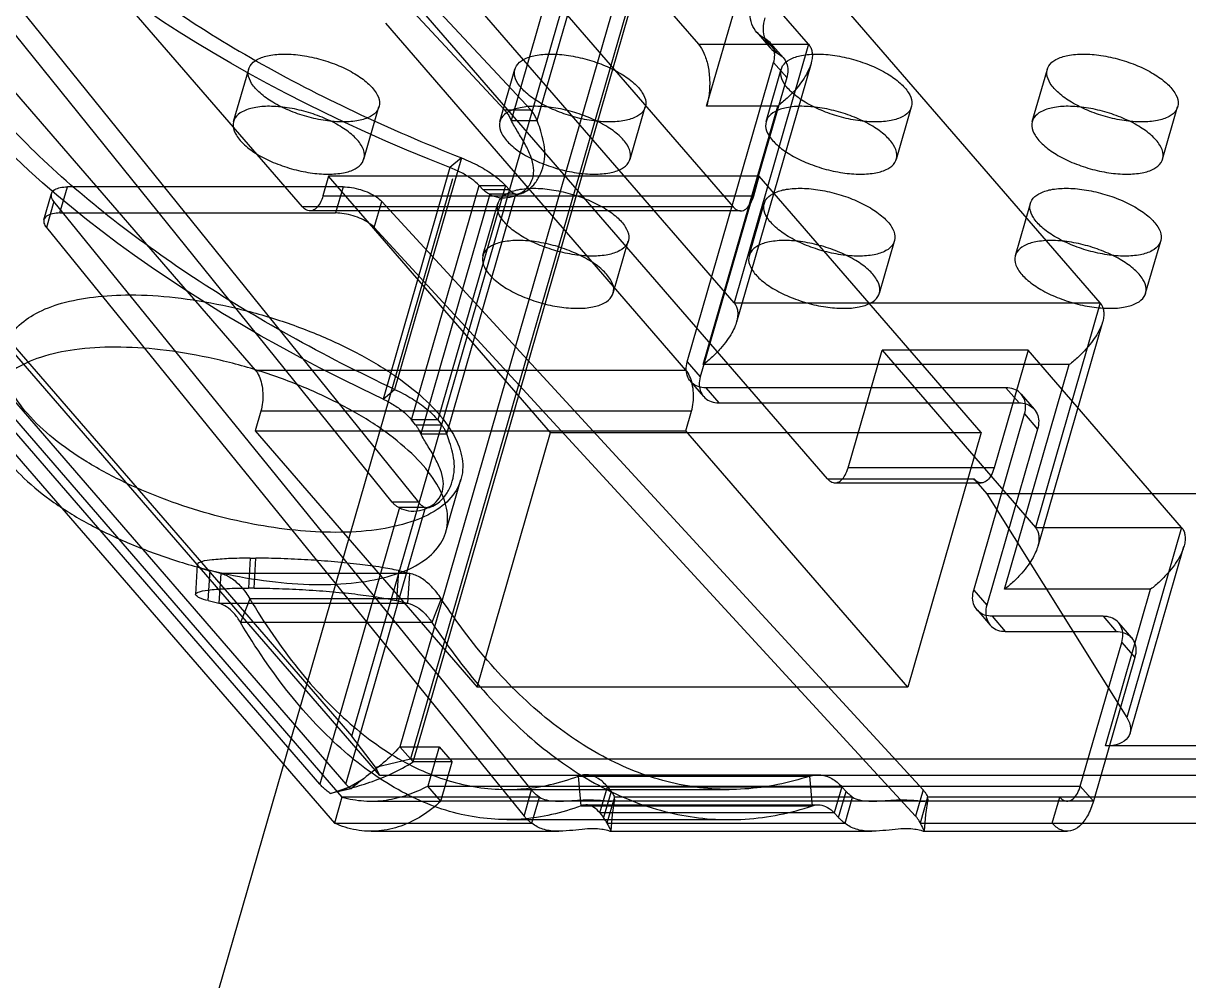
# Model space of a CAD drawing. Header units: millimetres. Extents: x -1 to 407, y -1 to 283.
# Drawn here: x 205.143 to 207.077, y 177.99 to 179.577 of the extents above; entities that cross this region are included whole.
import ezdxf

# ---------------------------------------------------------------- set-up
doc = ezdxf.new("R2010")
doc.units = ezdxf.units.MM
doc.header["$LTSCALE"] = 23.1
doc.linetypes.add('DASHED', pattern=[0.2, 0.1, -0.1])
doc.layers.get('0').update_dxf_attribs({"linetype": 'CONTINUOUS'})

msp = doc.modelspace()

# ---------------------------------------------------------------- linework, layer by layer
at = {"color": 4, "linetype": 'DASHED'}
msp.add_line((203.9339, 172.6617), (206.4036, 181.2169), dxfattribs=at)
at = {"color": 6, "linetype": 'Continuous'}
for p, q in [((205.6884, 178.395), (206.4571, 181.058)), ((206.5358, 180.9556), (205.7858, 178.3575)), ((205.2673, 180.6925), (206.2632, 179.5425)), ((206.4461, 179.5425), (205.4502, 180.6925)), ((205.0825, 180.3555), (205.9418, 179.4336)), ((205.9851, 179.4336), (205.1258, 180.3555)), ((206.3224, 179.1138), (205.3373, 180.2513)), ((206.9297, 179.1138), (205.9446, 180.2513)), ((206.4774, 178.822), (205.2541, 180.2345)), ((206.2769, 179.44), (206.5019, 180.2194)), ((204.1241, 180.2012), (205.6884, 178.395)), ((205.7346, 178.33), (204.1703, 180.1363)), ((206.0984, 179.9217), (205.9525, 179.4163)), ((205.9958, 179.4163), (206.1417, 179.9217)), ((205.6062, 179.273), (205.1083, 179.8479)), ((205.8227, 179.848), (206.3207, 179.273)), ((205.7553, 178.783), (204.9255, 179.8116)), ((204.9688, 179.8116), (205.7986, 178.783)), ((205.0302, 179.5773), (205.5281, 179.0023)), ((206.2426, 179.0023), (205.7446, 179.5773)), ((206.36, 179.5624), (206.3816, 179.5374)), ((206.3951, 179.527), (206.3735, 179.552)), ((206.2632, 179.5425), (206.4461, 179.5425)), ((206.4461, 179.5425), (206.3224, 179.1138)), ((206.3825, 179.5451), (206.4042, 179.5201)), ((205.4922, 179.4146), (205.5172, 179.5012)), ((205.9338, 179.4146), (205.9588, 179.5012)), ((206.4501, 179.5106), (206.3263, 179.0819)), ((206.3755, 179.4146), (206.4005, 179.5012)), ((206.388, 179.5123), (206.4097, 179.4873)), ((206.8172, 179.4146), (206.8422, 179.5012)), ((205.7083, 179.3522), (205.7333, 179.4388)), ((206.15, 179.3522), (206.175, 179.4388)), ((206.2712, 179.0113), (206.3949, 179.44)), ((206.3949, 179.44), (206.2769, 179.44)), ((206.5917, 179.3522), (206.6167, 179.4388)), ((207.0333, 179.3522), (207.0583, 179.4388)), ((205.9418, 179.4336), (205.9851, 179.4336)), ((205.6349, 178.3159), (204.6931, 179.4034)), ((204.7364, 179.4034), (205.6782, 178.3159)), ((205.9525, 179.4163), (205.9958, 179.4163)), ((204.7193, 179.3942), (205.6719, 178.2942)), ((204.7068, 179.3509), (205.6594, 178.2509)), ((205.8701, 179.3542), (205.7593, 178.9703)), ((205.8701, 179.3542), (205.8509, 179.3382)), ((205.6498, 179.3237), (205.6404, 179.2913)), ((206.0178, 178.8987), (205.6498, 179.3237)), ((206.3642, 179.3237), (205.6498, 179.3237)), ((205.8509, 179.3382), (205.7401, 178.9542)), ((206.3549, 179.2913), (206.3642, 179.3237)), ((206.7323, 178.8987), (206.3642, 179.3237)), ((205.2039, 179.2628), (205.2164, 179.3061)), ((205.6738, 179.3061), (205.2164, 179.3061)), ((205.6738, 179.3061), (205.6613, 179.2628)), ((205.7875, 178.9196), (205.8997, 179.3085)), ((205.943, 179.3085), (205.8308, 178.9196)), ((205.8997, 179.3085), (205.9064, 179.3014)), ((205.8997, 179.3085), (205.943, 179.3085)), ((205.9497, 179.3014), (205.9064, 179.3014)), ((205.9497, 179.3014), (205.943, 179.3085)), ((205.1775, 179.2517), (205.19, 179.295)), ((205.1941, 179.2819), (205.1816, 179.2386)), ((205.9864, 178.3061), (205.1941, 179.2819)), ((205.6404, 179.2913), (206.3549, 179.2913)), ((205.7255, 179.2386), (205.738, 179.2819)), ((205.738, 179.2819), (206.6359, 178.3061)), ((205.9172, 179.2938), (205.8025, 178.8967)), ((205.8458, 178.8967), (205.9605, 179.2938)), ((205.9605, 179.2938), (205.9172, 179.2938)), ((205.2039, 179.2628), (205.6613, 179.2628)), ((206.3207, 179.273), (205.6062, 179.273)), ((206.3332, 179.2663), (205.6187, 179.2663)), ((205.9057, 179.1921), (205.9307, 179.2787)), ((206.3474, 179.1921), (206.3724, 179.2787)), ((206.789, 179.1921), (206.814, 179.2787)), ((205.1816, 179.2386), (205.9739, 178.2628)), ((206.6234, 178.2628), (205.7255, 179.2386)), ((206.1219, 179.1297), (206.1469, 179.2163)), ((206.5635, 179.1297), (206.5885, 179.2163)), ((207.0052, 179.1297), (207.0302, 179.2163)), ((206.3224, 179.1138), (206.9297, 179.1138)), ((206.9297, 179.1138), (206.8222, 178.7414)), ((206.9336, 179.0819), (206.8261, 178.7095)), ((206.5115, 178.8403), (206.5678, 179.0351)), ((206.5678, 179.0351), (206.8222, 178.7414)), ((206.8103, 179.0351), (206.5678, 179.0351)), ((206.8103, 179.0351), (206.754, 178.8403)), ((207.0647, 178.7414), (206.8103, 179.0351)), ((206.2448, 179.0162), (206.2664, 178.9912)), ((206.8785, 179.0113), (206.2712, 179.0113)), ((206.771, 178.6389), (206.8785, 179.0113)), ((205.5281, 179.0023), (206.2426, 179.0023)), ((206.2503, 178.9834), (206.2719, 178.9584)), ((206.2756, 178.9729), (206.2972, 178.9479)), ((206.7735, 178.9729), (206.7952, 178.9479)), ((205.7401, 178.9542), (205.7593, 178.9703)), ((206.7988, 178.9623), (206.8205, 178.9373)), ((205.5373, 178.934), (205.5279, 178.9016)), ((206.2517, 178.934), (205.5373, 178.934)), ((206.2424, 178.9016), (206.2517, 178.934)), ((205.7939, 178.9116), (205.7875, 178.9196)), ((205.8308, 178.9196), (205.7875, 178.9196)), ((205.8308, 178.9196), (205.8372, 178.9116)), ((206.8043, 178.9295), (206.826, 178.9045)), ((205.5279, 178.9016), (205.896, 178.4766)), ((205.5279, 178.9016), (206.2424, 178.9016)), ((205.7939, 178.9116), (205.8372, 178.9116)), ((205.8025, 178.8967), (205.8458, 178.8967)), ((205.896, 178.4766), (206.0178, 178.8987)), ((206.0178, 178.8987), (206.7323, 178.8987)), ((206.6104, 178.4766), (206.2424, 178.9016)), ((206.7323, 178.8987), (206.6104, 178.4766)), ((206.754, 178.8403), (206.5115, 178.8403)), ((205.8443, 178.7342), (205.8693, 178.8208)), ((206.4774, 178.822), (206.7199, 178.822)), ((206.7199, 178.822), (206.7415, 178.797)), ((206.4899, 178.8153), (206.7324, 178.8153)), ((205.7986, 178.783), (205.7553, 178.783)), ((206.7415, 178.797), (206.9738, 178.4264)), ((207.6205, 178.797), (206.7415, 178.797)), ((205.7672, 178.7742), (205.6349, 178.3159)), ((205.6782, 178.3159), (205.8105, 178.7742)), ((205.8105, 178.7742), (205.7672, 178.7742)), ((206.8222, 178.7414), (207.0647, 178.7414)), ((207.0647, 178.7414), (206.9738, 178.4264)), ((206.9793, 178.4002), (207.0686, 178.7095)), ((205.5198, 178.6903), (205.5167, 178.6407)), ((205.5198, 178.6903), (205.529, 178.6903)), ((205.526, 178.6407), (205.529, 178.6903)), ((205.4319, 178.6798), (205.4289, 178.6302)), ((205.4501, 178.62), (205.4531, 178.6697)), ((205.4707, 178.6652), (205.4531, 178.6697)), ((205.4707, 178.6652), (205.4676, 178.6156)), ((205.7845, 178.6652), (205.4707, 178.6652)), ((205.7654, 178.6697), (205.7624, 178.62)), ((205.7654, 178.6697), (205.7845, 178.6652)), ((205.7814, 178.6156), (205.7845, 178.6652)), ((205.526, 178.6407), (205.5167, 178.6407)), ((206.72, 178.6373), (206.7416, 178.6123)), ((207.0135, 178.6389), (206.771, 178.6389)), ((206.9385, 178.3791), (207.0135, 178.6389)), ((205.4501, 178.62), (205.4676, 178.6156)), ((205.4676, 178.6156), (205.7814, 178.6156)), ((205.5191, 178.623), (205.5035, 178.5839)), ((205.8366, 178.623), (205.5191, 178.623)), ((205.7624, 178.62), (205.7814, 178.6156)), ((205.8366, 178.623), (205.821, 178.5839)), ((206.7255, 178.6045), (206.7471, 178.5795)), ((206.7508, 178.594), (206.7724, 178.569)), ((206.9348, 178.594), (206.9564, 178.569)), ((205.821, 178.5839), (205.5035, 178.5839)), ((206.9601, 178.5834), (206.9817, 178.5584)), ((206.9656, 178.5507), (206.9872, 178.5257)), ((206.6104, 178.4766), (205.896, 178.4766)), ((205.7277, 178.3438), (205.6884, 178.395)), ((205.7681, 178.3775), (205.7898, 178.3525)), ((205.8331, 178.3775), (205.8547, 178.3525)), ((207.9474, 178.3791), (206.9385, 178.3791)), ((205.7277, 178.3438), (205.7858, 178.3575)), ((205.7858, 178.3575), (209.0875, 178.3575)), ((205.7346, 178.33), (205.7277, 178.3438)), ((209.0363, 178.33), (205.7346, 178.33)), ((206.0685, 178.2798), (206.0642, 178.329)), ((206.0642, 178.329), (206.4481, 178.329)), ((206.0766, 178.3313), (206.4618, 178.3313)), ((206.4525, 178.2798), (206.4481, 178.329)), ((205.687, 178.3081), (205.6525, 178.3004)), ((205.836, 178.2875), (205.8143, 178.3125)), ((205.9455, 178.3068), (206.3141, 178.3068)), ((205.9739, 178.2628), (205.9864, 178.3061)), ((206.0998, 178.2679), (206.1123, 178.3112)), ((206.1184, 178.3036), (206.1059, 178.2603)), ((206.1123, 178.3112), (206.1184, 178.3036)), ((206.1123, 178.3112), (206.5012, 178.3112)), ((206.5012, 178.3112), (206.4887, 178.2679)), ((206.4957, 178.2603), (206.5082, 178.3036)), ((206.5082, 178.3036), (206.5012, 178.3112)), ((206.6359, 178.3061), (206.6234, 178.2628)), ((206.9185, 178.2875), (206.8968, 178.3125)), ((205.6719, 178.2942), (205.6594, 178.2509)), ((205.9994, 178.2942), (205.6719, 178.2942)), ((205.7205, 178.2875), (205.836, 178.2875)), ((205.9869, 178.2509), (205.9994, 178.2942)), ((206.0685, 178.2798), (206.4525, 178.2798)), ((206.0766, 178.2813), (206.4618, 178.2813)), ((206.1238, 178.2942), (206.1113, 178.2509)), ((206.519, 178.2942), (206.1238, 178.2942)), ((206.5065, 178.2509), (206.519, 178.2942)), ((206.6435, 178.2942), (206.631, 178.2509)), ((208.1644, 178.2942), (206.6435, 178.2942)), ((206.8502, 178.2509), (206.8627, 178.2942)), ((205.9455, 178.2568), (206.3141, 178.2568)), ((206.0998, 178.2679), (206.1059, 178.2603)), ((206.4887, 178.2679), (206.0998, 178.2679)), ((206.4957, 178.2603), (206.4887, 178.2679)), ((205.6594, 178.2509), (205.9869, 178.2509)), ((205.7205, 178.2375), (206.0314, 178.2375)), ((206.1113, 178.2509), (206.5065, 178.2509)), ((206.1168, 178.2375), (206.5511, 178.2375)), ((206.631, 178.2509), (208.1519, 178.2509)), ((206.6365, 178.2375), (206.8752, 178.2375))]:
    msp.add_line(p, q, dxfattribs=at)
at = {"color": 7, "linetype": 'Continuous'}
for p, q in [((206.5244, 180.9972), (205.7681, 178.3775)), ((205.7898, 178.3525), (206.546, 180.9722)), ((206.2448, 179.0162), (206.388, 179.5123)), ((206.4097, 179.4873), (206.2664, 178.9912)), ((206.7735, 178.9729), (206.2756, 178.9729)), ((206.2972, 178.9479), (206.7952, 178.9479)), ((206.72, 178.6373), (206.8043, 178.9295)), ((206.826, 178.9045), (206.7416, 178.6123)), ((206.9348, 178.594), (206.7508, 178.594)), ((206.7724, 178.569), (206.9564, 178.569)), ((206.8968, 178.3125), (206.9656, 178.5507)), ((206.9872, 178.5257), (206.9185, 178.2875)), ((205.7681, 178.3775), (205.8331, 178.3775)), ((205.8331, 178.3775), (205.8143, 178.3125)), ((205.8547, 178.3525), (205.7898, 178.3525)), ((205.836, 178.2875), (205.8547, 178.3525)), ((205.8143, 178.3125), (206.8968, 178.3125)), ((206.9185, 178.2875), (205.836, 178.2875))]:
    msp.add_line(p, q, dxfattribs=at)
at = {"color": 6, "linetype": 'Continuous'}
for points in [[(205.9638, 179.2937), (205.9613, 179.2935), (205.9642, 179.2943), (205.9702, 179.297), (205.9728, 179.2987)], [(205.8138, 178.7741), (205.8113, 178.7738), (205.8142, 178.7747), (205.8203, 178.7774), (205.8229, 178.7791)], [(205.6543, 178.3008), (205.6835, 178.3106), (205.7084, 178.3252)], [(206.1239, 178.2908), (206.1201, 178.2652), (206.118, 178.238)], [(206.6436, 178.2908), (206.6398, 178.2652), (206.6377, 178.238)]]:
    msp.add_lwpolyline(points, dxfattribs=at)
at = {"color": 6, "linetype": 'Continuous', "extrusion": (0, 0, -1)}
for centre, major_axis, ratio, start_param, end_param in [((206.4276, 179.8206), (-1.4564, 0.3624), 0.423626, -1.271033, -0.422759), ((206.3168, 179.4367), (-1.4252, 0.4706), 0.441408, -1.303516, -0.455242), ((206.9088, 178.4264), (-0.0697, 0.0285), 0.541837, 2.495571, 4.066368)]:
    msp.add_ellipse(centre, major_axis=major_axis, ratio=ratio, start_param=start_param, end_param=end_param, dxfattribs=at)
at = {"color": 6, "linetype": 'Continuous'}
for points, knots in [([(205.0828, 179.8954), (205.1051, 179.8607), (205.16, 179.7915), (205.2619, 179.695), (205.3866, 179.6009), (205.5317, 179.5112), (205.6943, 179.4275), (205.81, 179.3778), (205.8701, 179.3542)], [0, 0, 0, 0, 0.127569, 0.272318, 0.433762, 0.610411, 0.800063, 1, 1, 1, 1]), ([(205.7593, 178.9703), (205.7002, 178.9981), (205.5866, 179.056), (205.4274, 179.1519), (205.2857, 179.2534), (205.1642, 179.3585), (205.0653, 179.4651), (205.0125, 179.5405), (204.9911, 179.5779)], [0, 0, 0, 0, 0.197165, 0.385147, 0.561273, 0.72334, 0.869796, 1, 1, 1, 1]), ([(206.2632, 179.5425), (206.267, 179.5381), (206.2734, 179.5269), (206.2795, 179.5074), (206.2823, 179.4852), (206.2818, 179.4623), (206.279, 179.4472), (206.2769, 179.44)], [0, 0, 0, 0, 0.163304, 0.357047, 0.570769, 0.790178, 1, 1, 1, 1]), ([(206.4461, 179.5425), (206.4475, 179.5409), (206.4499, 179.5372), (206.452, 179.5305), (206.4525, 179.5227), (206.4512, 179.5137), (206.4478, 179.5034), (206.4422, 179.4919), (206.4341, 179.4793), (206.4233, 179.466), (206.4102, 179.4526), (206.4002, 179.4441), (206.3949, 179.44)], [0, 0, 0, 0, 0.051067, 0.105182, 0.16628, 0.237977, 0.323568, 0.425764, 0.546436, 0.685247, 0.83818, 1, 1, 1, 1]), ([(205.674, 179.4138), (205.6641, 179.4138), (205.6436, 179.4155), (205.6133, 179.4221), (205.584, 179.4323), (205.5578, 179.4453), (205.5367, 179.4601), (205.5221, 179.4757), (205.5148, 179.4921), (205.5184, 179.5082), (205.5324, 179.5191), (205.5524, 179.5251), (205.5679, 179.5263), (205.5765, 179.5263)], [0, 0, 0, 0, 0.1129, 0.233621, 0.353962, 0.467099, 0.566775, 0.647548, 0.709899, 0.762687, 0.822938, 0.901819, 1, 1, 1, 1]), ([(205.5765, 179.5263), (205.5864, 179.5263), (205.6068, 179.5245), (205.6372, 179.5179), (205.6665, 179.5078), (205.6927, 179.4948), (205.7138, 179.48), (205.7284, 179.4643), (205.7357, 179.448), (205.732, 179.4319), (205.7181, 179.421), (205.6981, 179.4149), (205.6825, 179.4138), (205.674, 179.4138)], [0, 0, 0, 0, 0.1129, 0.233621, 0.353962, 0.467099, 0.566775, 0.647548, 0.709899, 0.762687, 0.822938, 0.901819, 1, 1, 1, 1]), ([(206.1156, 179.4138), (206.1058, 179.4138), (206.0853, 179.4155), (206.055, 179.4221), (206.0257, 179.4323), (205.9995, 179.4453), (205.9783, 179.4601), (205.9638, 179.4757), (205.9565, 179.4921), (205.9601, 179.5082), (205.974, 179.5191), (205.994, 179.5251), (206.0096, 179.5263), (206.0182, 179.5263)], [0, 0, 0, 0, 0.1129, 0.233621, 0.353962, 0.467099, 0.566775, 0.647548, 0.709899, 0.762687, 0.822938, 0.901819, 1, 1, 1, 1]), ([(206.0182, 179.5263), (206.0281, 179.5263), (206.0485, 179.5245), (206.0788, 179.5179), (206.1082, 179.5078), (206.1343, 179.4948), (206.1555, 179.48), (206.1701, 179.4643), (206.1774, 179.448), (206.1737, 179.4319), (206.1598, 179.421), (206.1398, 179.4149), (206.1242, 179.4138), (206.1156, 179.4138)], [0, 0, 0, 0, 0.1129, 0.233621, 0.353962, 0.467099, 0.566775, 0.647548, 0.709899, 0.762687, 0.822938, 0.901819, 1, 1, 1, 1]), ([(206.5573, 179.4138), (206.5474, 179.4138), (206.527, 179.4155), (206.4967, 179.4221), (206.4673, 179.4323), (206.4412, 179.4453), (206.42, 179.4601), (206.4054, 179.4757), (206.3981, 179.4921), (206.4018, 179.5082), (206.4157, 179.5191), (206.4357, 179.5251), (206.4513, 179.5263), (206.4599, 179.5263)], [0, 0, 0, 0, 0.1129, 0.233621, 0.353962, 0.467099, 0.566775, 0.647548, 0.709899, 0.762687, 0.822938, 0.901819, 1, 1, 1, 1]), ([(206.4599, 179.5263), (206.4697, 179.5263), (206.4902, 179.5245), (206.5205, 179.5179), (206.5498, 179.5078), (206.576, 179.4948), (206.5972, 179.48), (206.6117, 179.4643), (206.619, 179.448), (206.6154, 179.4319), (206.6015, 179.421), (206.5814, 179.4149), (206.5659, 179.4138), (206.5573, 179.4138)], [0, 0, 0, 0, 0.1129, 0.233621, 0.353962, 0.467099, 0.566775, 0.647548, 0.709899, 0.762687, 0.822938, 0.901819, 1, 1, 1, 1]), ([(206.999, 179.4138), (206.9891, 179.4138), (206.9687, 179.4155), (206.9383, 179.4221), (206.909, 179.4323), (206.8828, 179.4453), (206.8617, 179.4601), (206.8471, 179.4757), (206.8398, 179.4921), (206.8435, 179.5082), (206.8574, 179.5191), (206.8774, 179.5251), (206.893, 179.5263), (206.9015, 179.5263)], [0, 0, 0, 0, 0.1129, 0.233621, 0.353962, 0.467099, 0.566775, 0.647548, 0.709899, 0.762687, 0.822938, 0.901819, 1, 1, 1, 1]), ([(206.9015, 179.5263), (206.9114, 179.5263), (206.9319, 179.5245), (206.9622, 179.5179), (206.9915, 179.5078), (207.0177, 179.4948), (207.0388, 179.48), (207.0534, 179.4643), (207.0607, 179.448), (207.0571, 179.4319), (207.0431, 179.421), (207.0231, 179.4149), (207.0076, 179.4138), (206.999, 179.4138)], [0, 0, 0, 0, 0.1129, 0.233621, 0.353962, 0.467099, 0.566775, 0.647548, 0.709899, 0.762687, 0.822938, 0.901819, 1, 1, 1, 1]), ([(205.5515, 179.4397), (205.543, 179.4397), (205.5275, 179.4385), (205.5076, 179.4325), (205.4937, 179.4219), (205.4897, 179.4059), (205.4968, 179.3896), (205.5111, 179.3739), (205.5322, 179.359), (205.5584, 179.3459), (205.5879, 179.3356), (205.6184, 179.3289), (205.639, 179.3272), (205.649, 179.3272)], [0, 0, 0, 0, 0.097801, 0.176085, 0.236024, 0.288527, 0.350473, 0.430688, 0.529796, 0.643178, 0.764633, 0.886597, 1, 1, 1, 1]), ([(205.649, 179.3272), (205.6575, 179.3272), (205.673, 179.3283), (205.6929, 179.3343), (205.7068, 179.345), (205.7107, 179.3609), (205.7037, 179.3773), (205.6893, 179.3929), (205.6683, 179.4078), (205.6421, 179.4209), (205.6126, 179.4312), (205.582, 179.4379), (205.5614, 179.4397), (205.5515, 179.4397)], [0, 0, 0, 0, 0.097801, 0.176085, 0.236024, 0.288527, 0.350473, 0.430688, 0.529796, 0.643178, 0.764633, 0.886597, 1, 1, 1, 1]), ([(205.9932, 179.4397), (205.9846, 179.4397), (205.9692, 179.4385), (205.9492, 179.4325), (205.9354, 179.4219), (205.9314, 179.4059), (205.9384, 179.3896), (205.9528, 179.3739), (205.9738, 179.359), (206, 179.3459), (206.0296, 179.3356), (206.0601, 179.3289), (206.0807, 179.3272), (206.0906, 179.3272)], [0, 0, 0, 0, 0.097801, 0.176085, 0.236024, 0.288527, 0.350473, 0.430688, 0.529796, 0.643178, 0.764633, 0.886597, 1, 1, 1, 1]), ([(206.0906, 179.3272), (206.0992, 179.3272), (206.1147, 179.3283), (206.1346, 179.3343), (206.1485, 179.345), (206.1524, 179.3609), (206.1454, 179.3773), (206.131, 179.3929), (206.11, 179.4078), (206.0838, 179.4209), (206.0543, 179.4312), (206.0237, 179.4379), (206.0031, 179.4397), (205.9932, 179.4397)], [0, 0, 0, 0, 0.097801, 0.176085, 0.236024, 0.288527, 0.350473, 0.430688, 0.529796, 0.643178, 0.764633, 0.886597, 1, 1, 1, 1]), ([(206.4349, 179.4397), (206.4263, 179.4397), (206.4108, 179.4385), (206.3909, 179.4325), (206.377, 179.4219), (206.3731, 179.4059), (206.3801, 179.3896), (206.3945, 179.3739), (206.4155, 179.359), (206.4417, 179.3459), (206.4712, 179.3356), (206.5018, 179.3289), (206.5224, 179.3272), (206.5323, 179.3272)], [0, 0, 0, 0, 0.097801, 0.176085, 0.236024, 0.288527, 0.350473, 0.430688, 0.529796, 0.643178, 0.764633, 0.886597, 1, 1, 1, 1]), ([(206.5323, 179.3272), (206.5409, 179.3272), (206.5563, 179.3283), (206.5762, 179.3343), (206.5901, 179.345), (206.5941, 179.3609), (206.587, 179.3773), (206.5727, 179.3929), (206.5517, 179.4078), (206.5255, 179.4209), (206.4959, 179.4312), (206.4654, 179.4379), (206.4448, 179.4397), (206.4349, 179.4397)], [0, 0, 0, 0, 0.097801, 0.176085, 0.236024, 0.288527, 0.350473, 0.430688, 0.529796, 0.643178, 0.764633, 0.886597, 1, 1, 1, 1]), ([(206.8765, 179.4397), (206.868, 179.4397), (206.8525, 179.4385), (206.8326, 179.4325), (206.8187, 179.4219), (206.8148, 179.4059), (206.8218, 179.3896), (206.8362, 179.3739), (206.8572, 179.359), (206.8834, 179.3459), (206.9129, 179.3356), (206.9435, 179.3289), (206.9641, 179.3272), (206.974, 179.3272)], [0, 0, 0, 0, 0.097801, 0.176085, 0.236024, 0.288527, 0.350473, 0.430688, 0.529796, 0.643178, 0.764633, 0.886597, 1, 1, 1, 1]), ([(206.974, 179.3272), (206.9825, 179.3272), (206.998, 179.3283), (207.0179, 179.3343), (207.0318, 179.345), (207.0358, 179.3609), (207.0287, 179.3773), (207.0143, 179.3929), (206.9933, 179.4078), (206.9671, 179.4209), (206.9376, 179.4312), (206.9071, 179.4379), (206.8865, 179.4397), (206.8765, 179.4397)], [0, 0, 0, 0, 0.097801, 0.176085, 0.236024, 0.288527, 0.350473, 0.430688, 0.529796, 0.643178, 0.764633, 0.886597, 1, 1, 1, 1]), ([(205.9418, 179.4336), (205.9432, 179.4321), (205.9459, 179.4287), (205.9495, 179.4228), (205.9516, 179.4186), (205.9525, 179.4163)], [0, 0, 0, 0, 0.305706, 0.639308, 1, 1, 1, 1]), ([(205.9958, 179.4163), (205.9949, 179.4186), (205.9928, 179.4228), (205.9892, 179.4287), (205.9865, 179.4321), (205.9851, 179.4336)], [0, 0, 0, 0, 0.360692, 0.694294, 1, 1, 1, 1]), ([(205.9172, 179.2938), (205.9217, 179.2911), (205.9329, 179.2876), (205.9507, 179.2881), (205.968, 179.2942), (205.9816, 179.3055), (205.9896, 179.3207), (205.9908, 179.3385), (205.9856, 179.3577), (205.9757, 179.3774), (205.9638, 179.3968), (205.956, 179.4099), (205.9525, 179.4163)], [0, 0, 0, 0, 0.083236, 0.179127, 0.276503, 0.36646, 0.451392, 0.539586, 0.641042, 0.759801, 0.88521, 1, 1, 1, 1]), ([(205.9605, 179.2938), (205.9635, 179.2933), (205.9711, 179.2949), (205.9822, 179.3014), (205.9936, 179.3128), (206.0025, 179.3288), (206.0078, 179.3473), (206.0089, 179.3668), (206.0058, 179.3853), (206.001, 179.4016), (205.9974, 179.4117), (205.9958, 179.4163)], [0, 0, 0, 0, 0.061981, 0.151086, 0.261692, 0.387019, 0.519745, 0.652487, 0.781407, 0.900826, 1, 1, 1, 1]), ([(205.8701, 179.3542), (205.8802, 179.3502), (205.8989, 179.3416), (205.9235, 179.3264), (205.9374, 179.3146), (205.943, 179.3085)], [0, 0, 0, 0, 0.374757, 0.712137, 1, 1, 1, 1]), ([(205.8997, 179.3085), (205.8959, 179.3124), (205.8866, 179.3201), (205.8701, 179.33), (205.8576, 179.3356), (205.8509, 179.3382)], [0, 0, 0, 0, 0.28698, 0.624423, 1, 1, 1, 1]), ([(205.1941, 179.2819), (205.1923, 179.2841), (205.1894, 179.2886), (205.1897, 179.2967), (205.1958, 179.3025), (205.2051, 179.3055), (205.2124, 179.3061), (205.2164, 179.3061)], [0, 0, 0, 0, 0.193908, 0.346348, 0.509557, 0.72482, 1, 1, 1, 1]), ([(205.6738, 179.3061), (205.6785, 179.3061), (205.6883, 179.3052), (205.7028, 179.3018), (205.7167, 179.2967), (205.7286, 179.2902), (205.7354, 179.2848), (205.738, 179.2819)], [0, 0, 0, 0, 0.202925, 0.41976, 0.634747, 0.832434, 1, 1, 1, 1]), ([(205.9172, 179.2938), (205.9159, 179.2943), (205.9133, 179.2956), (205.9097, 179.2981), (205.9075, 179.3002), (205.9064, 179.3014)], [0, 0, 0, 0, 0.310638, 0.642517, 1, 1, 1, 1]), ([(206.0875, 179.1913), (206.0776, 179.1913), (206.0572, 179.193), (206.0268, 179.1996), (205.9975, 179.2098), (205.9713, 179.2228), (205.9502, 179.2376), (205.9356, 179.2532), (205.9283, 179.2696), (205.932, 179.2857), (205.9459, 179.2966), (205.9659, 179.3026), (205.9815, 179.3038), (205.9901, 179.3038)], [0, 0, 0, 0, 0.1129, 0.233621, 0.353962, 0.467099, 0.566775, 0.647548, 0.709899, 0.762687, 0.822938, 0.901819, 1, 1, 1, 1]), ([(205.9497, 179.3014), (205.9508, 179.3002), (205.953, 179.2981), (205.9566, 179.2956), (205.9592, 179.2943), (205.9605, 179.2938)], [0, 0, 0, 0, 0.357483, 0.689362, 1, 1, 1, 1]), ([(205.9901, 179.3038), (205.9999, 179.3038), (206.0204, 179.302), (206.0507, 179.2954), (206.08, 179.2853), (206.1062, 179.2723), (206.1273, 179.2575), (206.1419, 179.2418), (206.1492, 179.2255), (206.1456, 179.2094), (206.1316, 179.1985), (206.1116, 179.1924), (206.0961, 179.1913), (206.0875, 179.1913)], [0, 0, 0, 0, 0.1129, 0.233621, 0.353962, 0.467099, 0.566775, 0.647548, 0.709899, 0.762687, 0.822938, 0.901819, 1, 1, 1, 1]), ([(206.5292, 179.1913), (206.5193, 179.1913), (206.4988, 179.193), (206.4685, 179.1996), (206.4392, 179.2098), (206.413, 179.2228), (206.3919, 179.2376), (206.3773, 179.2532), (206.37, 179.2696), (206.3736, 179.2857), (206.3876, 179.2966), (206.4076, 179.3026), (206.4231, 179.3038), (206.4317, 179.3038)], [0, 0, 0, 0, 0.1129, 0.233621, 0.353962, 0.467099, 0.566775, 0.647548, 0.709899, 0.762687, 0.822938, 0.901819, 1, 1, 1, 1]), ([(206.4317, 179.3038), (206.4416, 179.3038), (206.462, 179.302), (206.4924, 179.2954), (206.5217, 179.2853), (206.5479, 179.2723), (206.569, 179.2575), (206.5836, 179.2418), (206.5909, 179.2255), (206.5872, 179.2094), (206.5733, 179.1985), (206.5533, 179.1924), (206.5377, 179.1913), (206.5292, 179.1913)], [0, 0, 0, 0, 0.1129, 0.233621, 0.353962, 0.467099, 0.566775, 0.647548, 0.709899, 0.762687, 0.822938, 0.901819, 1, 1, 1, 1]), ([(206.9708, 179.1913), (206.961, 179.1913), (206.9405, 179.193), (206.9102, 179.1996), (206.8809, 179.2098), (206.8547, 179.2228), (206.8335, 179.2376), (206.819, 179.2532), (206.8117, 179.2696), (206.8153, 179.2857), (206.8292, 179.2966), (206.8492, 179.3026), (206.8648, 179.3038), (206.8734, 179.3038)], [0, 0, 0, 0, 0.1129, 0.233621, 0.353962, 0.467099, 0.566775, 0.647548, 0.709899, 0.762687, 0.822938, 0.901819, 1, 1, 1, 1]), ([(206.8734, 179.3038), (206.8833, 179.3038), (206.9037, 179.302), (206.934, 179.2954), (206.9634, 179.2853), (206.9895, 179.2723), (207.0107, 179.2575), (207.0253, 179.2418), (207.0326, 179.2255), (207.0289, 179.2094), (207.015, 179.1985), (206.995, 179.1924), (206.9794, 179.1913), (206.9708, 179.1913)], [0, 0, 0, 0, 0.1129, 0.233621, 0.353962, 0.467099, 0.566775, 0.647548, 0.709899, 0.762687, 0.822938, 0.901819, 1, 1, 1, 1]), ([(205.6404, 179.2913), (205.6392, 179.2871), (205.6363, 179.2796), (205.6299, 179.2706), (205.6218, 179.2657), (205.6127, 179.2667), (205.6083, 179.2706), (205.6062, 179.273)], [0, 0, 0, 0, 0.265761, 0.482512, 0.655126, 0.813504, 1, 1, 1, 1]), ([(206.3207, 179.273), (206.3227, 179.2706), (206.3272, 179.2667), (206.3363, 179.2657), (206.3444, 179.2706), (206.3508, 179.2796), (206.3536, 179.2871), (206.3549, 179.2913)], [0, 0, 0, 0, 0.186516, 0.344902, 0.517523, 0.734269, 1, 1, 1, 1]), ([(205.2039, 179.2628), (205.1999, 179.2628), (205.1926, 179.2622), (205.1833, 179.2592), (205.1772, 179.2534), (205.1769, 179.2453), (205.1798, 179.2408), (205.1816, 179.2386)], [0, 0, 0, 0, 0.275209, 0.490476, 0.653678, 0.806111, 1, 1, 1, 1]), ([(205.7255, 179.2386), (205.7229, 179.2415), (205.7161, 179.2469), (205.7042, 179.2534), (205.6903, 179.2585), (205.6758, 179.2619), (205.666, 179.2628), (205.6613, 179.2628)], [0, 0, 0, 0, 0.167588, 0.36529, 0.580279, 0.7971, 1, 1, 1, 1]), ([(205.9651, 179.2172), (205.9565, 179.2172), (205.941, 179.216), (205.9211, 179.21), (205.9072, 179.1994), (205.9033, 179.1834), (205.9103, 179.1671), (205.9247, 179.1514), (205.9457, 179.1365), (205.9719, 179.1234), (206.0014, 179.1131), (206.032, 179.1064), (206.0526, 179.1047), (206.0625, 179.1047)], [0, 0, 0, 0, 0.097801, 0.176085, 0.236024, 0.288527, 0.350473, 0.430688, 0.529796, 0.643178, 0.764633, 0.886597, 1, 1, 1, 1]), ([(206.0625, 179.1047), (206.071, 179.1047), (206.0865, 179.1058), (206.1064, 179.1118), (206.1203, 179.1225), (206.1243, 179.1384), (206.1172, 179.1548), (206.1029, 179.1704), (206.0818, 179.1853), (206.0557, 179.1984), (206.0261, 179.2087), (205.9956, 179.2154), (205.975, 179.2172), (205.9651, 179.2172)], [0, 0, 0, 0, 0.097801, 0.176085, 0.236024, 0.288527, 0.350473, 0.430688, 0.529796, 0.643178, 0.764633, 0.886597, 1, 1, 1, 1]), ([(206.4067, 179.2172), (206.3982, 179.2172), (206.3827, 179.216), (206.3628, 179.21), (206.3489, 179.1994), (206.3449, 179.1834), (206.352, 179.1671), (206.3663, 179.1514), (206.3874, 179.1365), (206.4136, 179.1234), (206.4431, 179.1131), (206.4736, 179.1064), (206.4942, 179.1047), (206.5042, 179.1047)], [0, 0, 0, 0, 0.097801, 0.176085, 0.236024, 0.288527, 0.350473, 0.430688, 0.529796, 0.643178, 0.764633, 0.886597, 1, 1, 1, 1]), ([(206.5042, 179.1047), (206.5127, 179.1047), (206.5282, 179.1058), (206.5481, 179.1118), (206.562, 179.1225), (206.5659, 179.1384), (206.5589, 179.1548), (206.5445, 179.1704), (206.5235, 179.1853), (206.4973, 179.1984), (206.4678, 179.2087), (206.4372, 179.2154), (206.4166, 179.2172), (206.4067, 179.2172)], [0, 0, 0, 0, 0.097801, 0.176085, 0.236024, 0.288527, 0.350473, 0.430688, 0.529796, 0.643178, 0.764633, 0.886597, 1, 1, 1, 1]), ([(206.8484, 179.2172), (206.8398, 179.2172), (206.8244, 179.216), (206.8044, 179.21), (206.7906, 179.1994), (206.7866, 179.1834), (206.7936, 179.1671), (206.808, 179.1514), (206.829, 179.1365), (206.8552, 179.1234), (206.8848, 179.1131), (206.9153, 179.1064), (206.9359, 179.1047), (206.9458, 179.1047)], [0, 0, 0, 0, 0.097801, 0.176085, 0.236024, 0.288527, 0.350473, 0.430688, 0.529796, 0.643178, 0.764633, 0.886597, 1, 1, 1, 1]), ([(206.9458, 179.1047), (206.9544, 179.1047), (206.9699, 179.1058), (206.9898, 179.1118), (207.0037, 179.1225), (207.0076, 179.1384), (207.0006, 179.1548), (206.9862, 179.1704), (206.9652, 179.1853), (206.939, 179.1984), (206.9095, 179.2087), (206.8789, 179.2154), (206.8583, 179.2172), (206.8484, 179.2172)], [0, 0, 0, 0, 0.097801, 0.176085, 0.236024, 0.288527, 0.350473, 0.430688, 0.529796, 0.643178, 0.764633, 0.886597, 1, 1, 1, 1]), ([(205.1149, 179.0456), (205.1189, 179.056), (205.1329, 179.0763), (205.1656, 179.0989), (205.209, 179.1152), (205.2619, 179.125), (205.3002, 179.1269), (205.3205, 179.1269)], [0, 0, 0, 0, 0.143427, 0.308998, 0.506253, 0.737419, 1, 1, 1, 1]), ([(205.3205, 179.1269), (205.3454, 179.1269), (205.397, 179.1237), (205.475, 179.1109), (205.5536, 179.0906), (205.6294, 179.0635), (205.6995, 179.0308), (205.7609, 178.9939), (205.8109, 178.9543), (205.8475, 178.9135), (205.8696, 178.8728), (205.8749, 178.8323), (205.8604, 178.7957), (205.8287, 178.7675), (205.7835, 178.7476), (205.7262, 178.7355), (205.6841, 178.7332), (205.6615, 178.7332)], [0, 0, 0, 0, 0.081336, 0.168196, 0.257507, 0.345603, 0.430591, 0.509203, 0.578801, 0.637966, 0.686839, 0.727899, 0.766717, 0.810004, 0.862841, 0.926441, 1, 1, 1, 1]), ([(206.3224, 179.1138), (206.3238, 179.1122), (206.3262, 179.1085), (206.3282, 179.1018), (206.3287, 179.094), (206.3274, 179.085), (206.3241, 179.0748), (206.3185, 179.0632), (206.3103, 179.0506), (206.2996, 179.0373), (206.2864, 179.0239), (206.2765, 179.0154), (206.2712, 179.0113)], [0, 0, 0, 0, 0.051067, 0.105182, 0.16628, 0.237977, 0.323568, 0.425764, 0.546436, 0.685247, 0.83818, 1, 1, 1, 1]), ([(206.9297, 179.1138), (206.9311, 179.1122), (206.9335, 179.1085), (206.9355, 179.1018), (206.936, 179.094), (206.9347, 179.085), (206.9314, 179.0748), (206.9258, 179.0632), (206.9176, 179.0506), (206.9069, 179.0373), (206.8937, 179.0239), (206.8838, 179.0154), (206.8785, 179.0113)], [0, 0, 0, 0, 0.051067, 0.105182, 0.16628, 0.237977, 0.323568, 0.425764, 0.546436, 0.685247, 0.83818, 1, 1, 1, 1]), ([(205.2955, 179.0403), (205.2731, 179.0403), (205.2311, 179.038), (205.1741, 179.026), (205.1289, 179.0063), (205.0971, 178.9783), (205.0822, 178.9418), (205.0872, 178.9013), (205.1091, 178.8605), (205.1455, 178.8197), (205.1953, 178.7802), (205.2564, 178.7433), (205.3263, 178.7105), (205.4022, 178.6833), (205.4811, 178.6627), (205.5596, 178.6498), (205.6114, 178.6466), (205.6365, 178.6466)], [0, 0, 0, 0, 0.073237, 0.136536, 0.189232, 0.232519, 0.271395, 0.312494, 0.361347, 0.420376, 0.489677, 0.567908, 0.652728, 0.741051, 0.83085, 0.918266, 1, 1, 1, 1]), ([(205.3151, 178.8144), (205.2923, 178.8252), (205.2499, 178.8477), (205.1942, 178.8861), (205.1508, 178.9264), (205.1214, 178.9672), (205.1074, 179.0078), (205.1105, 179.0344), (205.1149, 179.0456)], [0, 0, 0, 0, 0.22936, 0.436403, 0.616078, 0.766426, 0.890624, 1, 1, 1, 1]), ([(205.6365, 178.6466), (205.659, 178.6466), (205.7009, 178.6489), (205.758, 178.6608), (205.8031, 178.6806), (205.835, 178.7086), (205.8498, 178.745), (205.8448, 178.7856), (205.8229, 178.8264), (205.7865, 178.8671), (205.7367, 178.9067), (205.6756, 178.9436), (205.6057, 178.9763), (205.5298, 179.0036), (205.4509, 179.0241), (205.3724, 179.0371), (205.3206, 179.0403), (205.2955, 179.0403)], [0, 0, 0, 0, 0.073237, 0.136536, 0.189232, 0.232519, 0.271395, 0.312494, 0.361347, 0.420376, 0.489677, 0.567908, 0.652728, 0.741051, 0.83085, 0.918266, 1, 1, 1, 1]), ([(205.5281, 179.0023), (205.5307, 178.9994), (205.535, 178.992), (205.539, 178.979), (205.5409, 178.9642), (205.5405, 178.9489), (205.5386, 178.9388), (205.5373, 178.934)], [0, 0, 0, 0, 0.163278, 0.357026, 0.570756, 0.790171, 1, 1, 1, 1]), ([(206.2517, 178.934), (206.2531, 178.9388), (206.255, 178.9489), (206.2554, 178.9642), (206.2534, 178.979), (206.2494, 178.992), (206.2451, 178.9994), (206.2426, 179.0023)], [0, 0, 0, 0, 0.209849, 0.429272, 0.642992, 0.836718, 1, 1, 1, 1]), ([(205.7401, 178.9542), (205.7467, 178.9511), (205.759, 178.9444), (205.775, 178.9329), (205.7839, 178.9241), (205.7875, 178.9196)], [0, 0, 0, 0, 0.370601, 0.707661, 1, 1, 1, 1]), ([(205.7593, 178.9703), (205.7692, 178.9657), (205.7877, 178.956), (205.8119, 178.9392), (205.8254, 178.9262), (205.8308, 178.9196)], [0, 0, 0, 0, 0.371503, 0.7085, 1, 1, 1, 1]), ([(205.7672, 178.7742), (205.7717, 178.7715), (205.7829, 178.768), (205.8007, 178.7685), (205.818, 178.7746), (205.8317, 178.7859), (205.8396, 178.8011), (205.8408, 178.8189), (205.8356, 178.8381), (205.8258, 178.8578), (205.8139, 178.8772), (205.806, 178.8903), (205.8025, 178.8967)], [0, 0, 0, 0, 0.083232, 0.17913, 0.276517, 0.36648, 0.451411, 0.539602, 0.641056, 0.759817, 0.885225, 1, 1, 1, 1]), ([(205.7939, 178.9116), (205.795, 178.9102), (205.7972, 178.9071), (205.8, 178.9022), (205.8017, 178.8986), (205.8025, 178.8967)], [0, 0, 0, 0, 0.311271, 0.644869, 1, 1, 1, 1]), ([(205.8105, 178.7742), (205.8135, 178.7737), (205.8211, 178.7752), (205.8322, 178.7818), (205.8436, 178.7932), (205.8525, 178.8091), (205.8578, 178.8277), (205.8589, 178.8472), (205.8558, 178.8657), (205.851, 178.882), (205.8474, 178.8921), (205.8458, 178.8967)], [0, 0, 0, 0, 0.06198, 0.151089, 0.2617, 0.387031, 0.519759, 0.6525, 0.781417, 0.900833, 1, 1, 1, 1]), ([(205.8458, 178.8967), (205.845, 178.8986), (205.8434, 178.9022), (205.8405, 178.9071), (205.8383, 178.9102), (205.8372, 178.9116)], [0, 0, 0, 0, 0.355131, 0.688729, 1, 1, 1, 1]), ([(206.4774, 178.822), (206.4794, 178.8197), (206.4839, 178.8158), (206.493, 178.8147), (206.5011, 178.8196), (206.5074, 178.8286), (206.5103, 178.8361), (206.5115, 178.8403)], [0, 0, 0, 0, 0.186516, 0.344902, 0.517523, 0.734269, 1, 1, 1, 1]), ([(206.754, 178.8403), (206.7528, 178.8361), (206.7499, 178.8286), (206.7436, 178.8196), (206.7355, 178.8147), (206.7264, 178.8158), (206.7219, 178.8197), (206.7199, 178.822)], [0, 0, 0, 0, 0.265761, 0.482512, 0.655126, 0.813504, 1, 1, 1, 1]), ([(205.6615, 178.7332), (205.6391, 178.7332), (205.593, 178.7357), (205.5229, 178.7462), (205.4517, 178.7629), (205.3819, 178.7854), (205.3368, 178.8042), (205.3151, 178.8144)], [0, 0, 0, 0, 0.187122, 0.386363, 0.592199, 0.798726, 1, 1, 1, 1]), ([(205.7672, 178.7742), (205.7657, 178.7748), (205.7629, 178.7762), (205.7589, 178.7792), (205.7565, 178.7817), (205.7553, 178.783)], [0, 0, 0, 0, 0.307655, 0.63934, 1, 1, 1, 1]), ([(205.7986, 178.783), (205.7998, 178.7817), (205.8022, 178.7792), (205.8062, 178.7762), (205.809, 178.7748), (205.8105, 178.7742)], [0, 0, 0, 0, 0.36066, 0.692345, 1, 1, 1, 1]), ([(206.8222, 178.7414), (206.8236, 178.7398), (206.826, 178.7361), (206.828, 178.7294), (206.8285, 178.7216), (206.8272, 178.7126), (206.8239, 178.7024), (206.8183, 178.6909), (206.8101, 178.6782), (206.7994, 178.6649), (206.7862, 178.6515), (206.7763, 178.643), (206.771, 178.6389)], [0, 0, 0, 0, 0.051067, 0.105182, 0.16628, 0.237977, 0.323568, 0.425764, 0.546436, 0.685247, 0.83818, 1, 1, 1, 1]), ([(207.0647, 178.7414), (207.0661, 178.7398), (207.0685, 178.7361), (207.0705, 178.7294), (207.071, 178.7216), (207.0697, 178.7126), (207.0664, 178.7024), (207.0608, 178.6909), (207.0526, 178.6782), (207.0419, 178.6649), (207.0287, 178.6515), (207.0187, 178.643), (207.0135, 178.6389)], [0, 0, 0, 0, 0.051067, 0.105182, 0.16628, 0.237977, 0.323568, 0.425764, 0.546436, 0.685247, 0.83818, 1, 1, 1, 1]), ([(205.5198, 178.6903), (205.5078, 178.6903), (205.487, 178.6902), (205.4586, 178.6877), (205.4434, 178.6865), (205.429, 178.6806), (205.4408, 178.6718), (205.4476, 178.6711), (205.4531, 178.6697)], [0, 0, 0, 0, 0.316101, 0.560265, 0.718655, 0.78794, 0.849589, 1, 1, 1, 1]), ([(205.7654, 178.6697), (205.7561, 178.6718), (205.7348, 178.6757), (205.6995, 178.6805), (205.6588, 178.6846), (205.6152, 178.6877), (205.5717, 178.6898), (205.5429, 178.6903), (205.529, 178.6903)], [0, 0, 0, 0, 0.120343, 0.273431, 0.449427, 0.637149, 0.824688, 1, 1, 1, 1]), ([(205.4707, 178.6652), (205.4768, 178.6636), (205.4893, 178.6578), (205.5057, 178.6429), (205.5148, 178.6302), (205.5191, 178.623)], [0, 0, 0, 0, 0.289583, 0.619317, 1, 1, 1, 1]), ([(205.8366, 178.623), (205.8319, 178.6302), (205.822, 178.6431), (205.8043, 178.6578), (205.791, 178.6637), (205.7845, 178.6652)], [0, 0, 0, 0, 0.375833, 0.705924, 1, 1, 1, 1]), ([(205.4501, 178.62), (205.4445, 178.6214), (205.4378, 178.6221), (205.426, 178.631), (205.4404, 178.6368), (205.4555, 178.6381), (205.484, 178.6406), (205.5048, 178.6407), (205.5167, 178.6407)], [0, 0, 0, 0, 0.150403, 0.212056, 0.281331, 0.439711, 0.683879, 1, 1, 1, 1]), ([(205.526, 178.6407), (205.5399, 178.6407), (205.5686, 178.6401), (205.6122, 178.6381), (205.6557, 178.6349), (205.6965, 178.6308), (205.7318, 178.6261), (205.7531, 178.6222), (205.7624, 178.62)], [0, 0, 0, 0, 0.175298, 0.362828, 0.550548, 0.726549, 0.879647, 1, 1, 1, 1]), ([(205.5035, 178.5839), (205.5003, 178.5893), (205.4936, 178.5988), (205.4815, 178.61), (205.4722, 178.6144), (205.4676, 178.6156)], [0, 0, 0, 0, 0.381481, 0.711302, 1, 1, 1, 1]), ([(205.5191, 178.623), (205.5431, 178.5827), (205.5931, 178.5088), (205.6796, 178.416), (205.7721, 178.3493), (205.8695, 178.3108), (205.9694, 178.3026), (206.0336, 178.3175), (206.0642, 178.329)], [0, 0, 0, 0, 0.208786, 0.395136, 0.561164, 0.711764, 0.854802, 1, 1, 1, 1]), ([(205.7814, 178.6156), (205.7864, 178.6144), (205.7965, 178.6101), (205.8099, 178.599), (205.8174, 178.5893), (205.821, 178.5839)], [0, 0, 0, 0, 0.294813, 0.624899, 1, 1, 1, 1]), ([(206.4481, 178.329), (206.4133, 178.3174), (206.3408, 178.3027), (206.2292, 178.3106), (206.1203, 178.3487), (206.0165, 178.4151), (205.9197, 178.5078), (205.8634, 178.5824), (205.8366, 178.623)], [0, 0, 0, 0, 0.150581, 0.299147, 0.453103, 0.618738, 0.80032, 1, 1, 1, 1]), ([(206.0685, 178.2798), (206.0368, 178.2678), (205.9702, 178.2525), (205.8667, 178.2609), (205.7658, 178.3008), (205.6699, 178.3698), (205.5802, 178.4658), (205.5284, 178.5422), (205.5035, 178.5839)], [0, 0, 0, 0, 0.145296, 0.288435, 0.439095, 0.605116, 0.791378, 1, 1, 1, 1]), ([(205.821, 178.5839), (205.8487, 178.5419), (205.9068, 178.4648), (206.0068, 178.3688), (206.1139, 178.3001), (206.2265, 178.2608), (206.3417, 178.2525), (206.4165, 178.2677), (206.4525, 178.2798)], [0, 0, 0, 0, 0.199821, 0.381475, 0.547116, 0.70102, 0.849503, 1, 1, 1, 1]), ([(205.7681, 178.3775), (205.7594, 178.368), (205.7412, 178.3509), (205.7133, 178.3288), (205.6952, 178.315), (205.687, 178.3081)], [0, 0, 0, 0, 0.361263, 0.699255, 1, 1, 1, 1]), ([(205.6525, 178.3004), (205.6627, 178.3029), (205.6848, 178.3083), (205.7191, 178.3185), (205.7551, 178.3326), (205.7785, 178.3452), (205.7898, 178.3525)], [0, 0, 0, 0, 0.214928, 0.462009, 0.727727, 1, 1, 1, 1]), ([(205.6525, 178.3004), (205.6502, 178.302), (205.6458, 178.3053), (205.6399, 178.3104), (205.6364, 178.314), (205.6349, 178.3159)], [0, 0, 0, 0, 0.358212, 0.692028, 1, 1, 1, 1]), ([(205.6782, 178.3159), (205.6789, 178.3149), (205.6807, 178.3131), (205.6837, 178.3106), (205.6858, 178.3089), (205.687, 178.3081)], [0, 0, 0, 0, 0.307983, 0.641812, 1, 1, 1, 1]), ([(206.1123, 178.3112), (206.1079, 178.3165), (206.0987, 178.3255), (206.0812, 178.3325), (206.0694, 178.3309), (206.0642, 178.329)], [0, 0, 0, 0, 0.37585, 0.694663, 1, 1, 1, 1]), ([(206.4481, 178.329), (206.4539, 178.3309), (206.4668, 178.3325), (206.4858, 178.3256), (206.4963, 178.3165), (206.5012, 178.3112)], [0, 0, 0, 0, 0.310218, 0.631405, 1, 1, 1, 1]), ([(205.6719, 178.2942), (205.6838, 178.2909), (205.7082, 178.2866), (205.7452, 178.288), (205.7811, 178.2968), (205.8035, 178.3068), (205.8143, 178.3125)], [0, 0, 0, 0, 0.251203, 0.500894, 0.750688, 1, 1, 1, 1]), ([(205.9994, 178.2942), (205.9976, 178.2954), (205.9944, 178.2979), (205.99, 178.3019), (205.9875, 178.3047), (205.9864, 178.3061)], [0, 0, 0, 0, 0.359675, 0.693461, 1, 1, 1, 1]), ([(206.1184, 178.3036), (206.1192, 178.3026), (206.1207, 178.3006), (206.1225, 178.2974), (206.1235, 178.2953), (206.1238, 178.2942)], [0, 0, 0, 0, 0.359938, 0.692655, 1, 1, 1, 1]), ([(206.519, 178.2942), (206.5177, 178.2952), (206.515, 178.2972), (206.5114, 178.3003), (206.5092, 178.3025), (206.5082, 178.3036)], [0, 0, 0, 0, 0.353414, 0.687082, 1, 1, 1, 1]), ([(206.6359, 178.3061), (206.6371, 178.3048), (206.6392, 178.3023), (206.6418, 178.2983), (206.643, 178.2956), (206.6435, 178.2942)], [0, 0, 0, 0, 0.366482, 0.699094, 1, 1, 1, 1]), ([(206.8627, 178.2942), (206.8647, 178.2919), (206.8692, 178.288), (206.8783, 178.2869), (206.8864, 178.2919), (206.8927, 178.3008), (206.8956, 178.3083), (206.8968, 178.3125)], [0, 0, 0, 0, 0.186516, 0.344902, 0.517523, 0.734269, 1, 1, 1, 1]), ([(205.836, 178.2875), (205.8262, 178.2785), (205.8054, 178.2622), (205.7705, 178.2448), (205.7331, 178.2364), (205.6951, 178.2381), (205.6709, 178.2458), (205.6594, 178.2509)], [0, 0, 0, 0, 0.208088, 0.410681, 0.607729, 0.802163, 1, 1, 1, 1]), ([(205.9994, 178.2942), (206.0029, 178.2919), (206.0118, 178.2886), (206.0271, 178.2872), (206.0444, 178.2878), (206.0627, 178.2891), (206.0805, 178.2898), (206.0964, 178.2892), (206.1092, 178.2882), (206.1175, 178.2869), (206.1244, 178.2888), (206.1241, 178.2926), (206.1238, 178.2942)], [0, 0, 0, 0, 0.096233, 0.214656, 0.351162, 0.494694, 0.636085, 0.762106, 0.861267, 0.927929, 0.963384, 1, 1, 1, 1]), ([(206.0998, 178.2679), (206.097, 178.2714), (206.091, 178.2774), (206.0796, 178.2821), (206.0719, 178.281), (206.0685, 178.2798)], [0, 0, 0, 0, 0.377484, 0.695794, 1, 1, 1, 1]), ([(206.4525, 178.2798), (206.4565, 178.2811), (206.4652, 178.2821), (206.4782, 178.2775), (206.4853, 178.2715), (206.4887, 178.2679)], [0, 0, 0, 0, 0.311356, 0.633194, 1, 1, 1, 1]), ([(206.519, 178.2942), (206.5225, 178.2919), (206.5315, 178.2886), (206.5468, 178.2872), (206.5641, 178.2878), (206.5823, 178.2891), (206.6002, 178.2898), (206.6161, 178.2892), (206.6289, 178.2882), (206.6372, 178.2869), (206.6441, 178.2888), (206.6438, 178.2926), (206.6435, 178.2942)], [0, 0, 0, 0, 0.096233, 0.214656, 0.351162, 0.494694, 0.636085, 0.762106, 0.861267, 0.927929, 0.963384, 1, 1, 1, 1]), ([(206.9185, 178.2875), (206.9161, 178.2791), (206.9103, 178.2641), (206.8976, 178.2462), (206.8814, 178.2363), (206.8632, 178.2384), (206.8542, 178.2463), (206.8502, 178.2509)], [0, 0, 0, 0, 0.265761, 0.482512, 0.655126, 0.813504, 1, 1, 1, 1]), ([(205.9739, 178.2628), (205.975, 178.2614), (205.9775, 178.2586), (205.9819, 178.2546), (205.9851, 178.2521), (205.9869, 178.2509)], [0, 0, 0, 0, 0.306539, 0.640325, 1, 1, 1, 1]), ([(206.1113, 178.2509), (206.111, 178.252), (206.11, 178.2541), (206.1082, 178.2573), (206.1067, 178.2593), (206.1059, 178.2603)], [0, 0, 0, 0, 0.307345, 0.640062, 1, 1, 1, 1]), ([(206.4957, 178.2603), (206.4967, 178.2592), (206.4989, 178.257), (206.5025, 178.2539), (206.5052, 178.2519), (206.5065, 178.2509)], [0, 0, 0, 0, 0.312918, 0.646586, 1, 1, 1, 1]), ([(206.631, 178.2509), (206.6305, 178.2523), (206.6293, 178.255), (206.6267, 178.259), (206.6246, 178.2615), (206.6234, 178.2628)], [0, 0, 0, 0, 0.300906, 0.633518, 1, 1, 1, 1]), ([(206.1113, 178.2509), (206.1131, 178.2476), (206.1152, 178.2445), (206.119, 178.236), (206.11, 178.24), (206.102, 178.2408), (206.0868, 178.2421), (206.0693, 178.2407), (206.0489, 178.2383), (206.0271, 178.2368), (206.0052, 178.2397), (205.9922, 178.2465), (205.9869, 178.2509)], [0, 0, 0, 0, 0.075374, 0.099672, 0.132452, 0.202324, 0.300222, 0.420863, 0.560986, 0.712816, 0.861026, 1, 1, 1, 1]), ([(206.631, 178.2509), (206.6327, 178.2476), (206.6349, 178.2445), (206.6386, 178.236), (206.6296, 178.24), (206.6217, 178.2408), (206.6065, 178.2421), (206.589, 178.2407), (206.5686, 178.2383), (206.5468, 178.2368), (206.5249, 178.2397), (206.5118, 178.2465), (206.5065, 178.2509)], [0, 0, 0, 0, 0.075374, 0.099672, 0.132452, 0.202324, 0.300222, 0.420863, 0.560986, 0.712816, 0.861026, 1, 1, 1, 1])]:
    msp.add_open_spline(points, degree=3, knots=knots, dxfattribs=at)
at = {"color": 7, "linetype": 'Continuous'}
for points, knots in [([(206.3735, 179.552), (206.3686, 179.5545), (206.3596, 179.5612), (206.3509, 179.5759), (206.3481, 179.5935), (206.35, 179.6055), (206.3517, 179.6115)], [0, 0, 0, 0, 0.238439, 0.476233, 0.727388, 1, 1, 1, 1]), ([(206.3733, 179.5865), (206.3716, 179.5805), (206.3697, 179.5685), (206.3726, 179.5509), (206.3812, 179.5362), (206.3902, 179.5295), (206.3951, 179.527)], [0, 0, 0, 0, 0.272612, 0.523767, 0.761561, 1, 1, 1, 1]), ([(206.388, 179.5123), (206.3892, 179.5163), (206.3904, 179.5244), (206.3885, 179.5361), (206.3827, 179.5459), (206.3767, 179.5504), (206.3735, 179.552)], [0, 0, 0, 0, 0.272612, 0.523767, 0.761561, 1, 1, 1, 1]), ([(206.3951, 179.527), (206.3984, 179.5254), (206.4044, 179.5209), (206.4102, 179.5111), (206.4121, 179.4994), (206.4108, 179.4913), (206.4097, 179.4873)], [0, 0, 0, 0, 0.238439, 0.476233, 0.727388, 1, 1, 1, 1]), ([(206.2756, 178.9729), (206.2713, 178.9729), (206.2628, 178.9741), (206.252, 178.9804), (206.2448, 178.9906), (206.2423, 179.0031), (206.2435, 179.0118), (206.2448, 179.0162)], [0, 0, 0, 0, 0.20694, 0.398676, 0.586626, 0.784264, 1, 1, 1, 1]), ([(206.2664, 178.9912), (206.2652, 178.9868), (206.2639, 178.9781), (206.2665, 178.9656), (206.2736, 178.9554), (206.2845, 178.9491), (206.2929, 178.9479), (206.2972, 178.9479)], [0, 0, 0, 0, 0.215736, 0.413374, 0.601324, 0.79306, 1, 1, 1, 1]), ([(206.8043, 178.9295), (206.8056, 178.9339), (206.8069, 178.9426), (206.8043, 178.9551), (206.7971, 178.9653), (206.7863, 178.9716), (206.7779, 178.9729), (206.7735, 178.9729)], [0, 0, 0, 0, 0.215736, 0.413374, 0.601324, 0.79306, 1, 1, 1, 1]), ([(206.7952, 178.9479), (206.7995, 178.9479), (206.8079, 178.9466), (206.8188, 178.9403), (206.8259, 178.9301), (206.8285, 178.9176), (206.8272, 178.9089), (206.826, 178.9045)], [0, 0, 0, 0, 0.20694, 0.398676, 0.586626, 0.784264, 1, 1, 1, 1]), ([(206.7508, 178.594), (206.7464, 178.594), (206.738, 178.5952), (206.7272, 178.6015), (206.72, 178.6117), (206.7174, 178.6243), (206.7187, 178.6329), (206.72, 178.6373)], [0, 0, 0, 0, 0.20694, 0.398676, 0.586626, 0.784264, 1, 1, 1, 1]), ([(206.7416, 178.6123), (206.7404, 178.6079), (206.7391, 178.5993), (206.7417, 178.5867), (206.7488, 178.5765), (206.7597, 178.5702), (206.7681, 178.569), (206.7724, 178.569)], [0, 0, 0, 0, 0.215736, 0.413374, 0.601324, 0.79306, 1, 1, 1, 1]), ([(206.9656, 178.5507), (206.9668, 178.555), (206.9681, 178.5637), (206.9655, 178.5763), (206.9584, 178.5864), (206.9475, 178.5927), (206.9391, 178.594), (206.9348, 178.594)], [0, 0, 0, 0, 0.215736, 0.413374, 0.601324, 0.79306, 1, 1, 1, 1]), ([(206.9564, 178.569), (206.9608, 178.569), (206.9692, 178.5677), (206.98, 178.5614), (206.9872, 178.5513), (206.9898, 178.5387), (206.9885, 178.53), (206.9872, 178.5257)], [0, 0, 0, 0, 0.20694, 0.398676, 0.586626, 0.784264, 1, 1, 1, 1])]:
    msp.add_open_spline(points, degree=3, knots=knots, dxfattribs=at)

doc.saveas('drawing.dxf')
